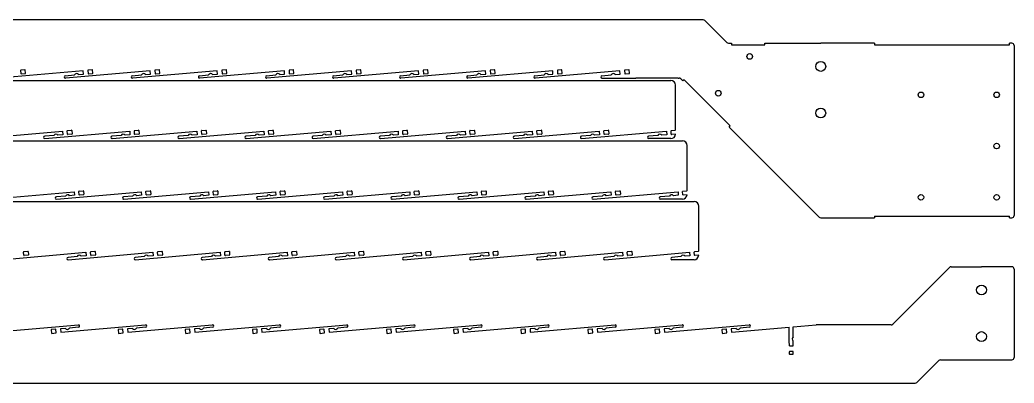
# Model space of a CAD drawing. Header units: millimetres. Extents: x 44 to 1141, y 79 to 235.
# Drawn here: x 713.8 to 1140.6, y 79.4 to 235.4 of the extents above; entities that cross this region are included whole.
import ezdxf

# ---------------------------------------------------------------- set-up
doc = ezdxf.new("R2010")
doc.units = ezdxf.units.MM
doc.layers.add('View', color=7, linetype='CONTINUOUS')

msp = doc.modelspace()

# ---------------------------------------------------------------- linework, layer by layer
at = {"layer": 'View'}
for p, q in [((1007.17, 235.442), (86.117, 235.443)), ((1017.29, 225.735), (1007.88, 235.149)), ((1018, 225.442), (1019.33, 225.442)), ((1019.33, 225.442), (1019.33, 224.783)), ((1019.33, 224.783), (1033.64, 224.783)), ((1033.64, 225.442), (1057.64, 225.442)), ((1033.64, 224.783), (1033.64, 225.442)), ((1080.64, 225.442), (1057.64, 225.442)), ((1080.64, 225.442), (1080.64, 224.783)), ((1080.64, 224.783), (1138.64, 224.783)), ((1139.64, 225.442), (1138.64, 225.442)), ((1138.64, 224.783), (1138.64, 225.442)), ((1140.64, 224.442), (1140.64, 151.442)), ((740.949, 213.625), (704.571, 210.442)), ((714.146, 213.749), (714.268, 212.355)), ((715.976, 214.06), (714.282, 213.912)), ((716.26, 212.529), (716.138, 213.924)), ((769.749, 213.625), (733.371, 210.442)), ((741.08, 212.13), (740.949, 213.625)), ((742.946, 213.749), (743.068, 212.355)), ((744.776, 214.06), (743.082, 213.912)), ((745.06, 212.529), (744.938, 213.923)), ((798.549, 213.625), (762.171, 210.442)), ((769.88, 212.13), (769.749, 213.625)), ((771.746, 213.749), (771.868, 212.354)), ((773.576, 214.06), (771.882, 213.912)), ((773.86, 212.529), (773.738, 213.923)), ((827.349, 213.625), (790.971, 210.442)), ((798.68, 212.13), (798.549, 213.625)), ((800.546, 213.749), (800.668, 212.354)), ((802.376, 214.06), (800.682, 213.912)), ((802.66, 212.529), (802.538, 213.923)), ((856.149, 213.625), (819.771, 210.442)), ((827.48, 212.13), (827.349, 213.625)), ((829.346, 213.749), (829.468, 212.354)), ((831.176, 214.06), (829.482, 213.912)), ((831.46, 212.529), (831.338, 213.923)), ((884.949, 213.625), (848.571, 210.442)), ((856.28, 212.13), (856.149, 213.625)), ((858.146, 213.749), (858.268, 212.354)), ((859.976, 214.06), (858.282, 213.912)), ((860.26, 212.529), (860.138, 213.923)), ((913.749, 213.625), (877.371, 210.442)), ((885.08, 212.13), (884.949, 213.625)), ((886.946, 213.749), (887.068, 212.354)), ((888.776, 214.06), (887.082, 213.912)), ((889.06, 212.529), (888.938, 213.923)), ((942.549, 213.624), (906.171, 210.442)), ((913.88, 212.13), (913.749, 213.625)), ((915.746, 213.749), (915.868, 212.354)), ((917.576, 214.06), (915.882, 213.912)), ((917.86, 212.529), (917.738, 213.923)), ((971.349, 213.624), (934.971, 210.442)), ((942.68, 212.13), (942.549, 213.624)), ((944.546, 213.749), (944.668, 212.354)), ((946.376, 214.06), (944.682, 213.911)), ((946.66, 212.529), (946.538, 213.923)), ((971.48, 212.13), (971.349, 213.624)), ((973.346, 213.749), (973.468, 212.354)), ((975.176, 214.06), (973.482, 213.911)), ((975.46, 212.529), (975.338, 213.923)), ((158.044, 209.443), (993.244, 209.442)), ((714.43, 212.218), (716.124, 212.366)), ((733.283, 211.448), (737.229, 211.793)), ((733.283, 210.442), (733.371, 210.442)), ((738.954, 211.944), (741.08, 212.13)), ((743.23, 212.218), (744.924, 212.366)), ((762.083, 211.448), (766.029, 211.793)), ((762.083, 210.442), (762.171, 210.442)), ((767.754, 211.944), (769.88, 212.13)), ((772.03, 212.218), (773.724, 212.366)), ((790.883, 211.448), (794.829, 211.793)), ((790.883, 210.442), (790.971, 210.442)), ((796.554, 211.944), (798.68, 212.13)), ((800.83, 212.218), (802.524, 212.366)), ((819.683, 211.448), (823.629, 211.793)), ((819.683, 210.442), (819.771, 210.442)), ((825.354, 211.944), (827.48, 212.13)), ((829.63, 212.218), (831.324, 212.366)), ((848.483, 211.448), (852.429, 211.793)), ((848.483, 210.442), (848.571, 210.442)), ((854.154, 211.944), (856.28, 212.13)), ((858.43, 212.218), (860.124, 212.366)), ((877.283, 211.448), (881.229, 211.793)), ((877.283, 210.442), (877.371, 210.442)), ((882.954, 211.944), (885.08, 212.13)), ((887.23, 212.218), (888.924, 212.366)), ((906.083, 211.448), (910.029, 211.793)), ((906.083, 210.442), (906.171, 210.442)), ((911.754, 211.944), (913.88, 212.13)), ((916.03, 212.218), (917.724, 212.366)), ((934.883, 211.448), (938.829, 211.793)), ((934.883, 210.442), (934.971, 210.442)), ((940.554, 211.944), (942.68, 212.13)), ((944.83, 212.218), (946.524, 212.366)), ((963.683, 211.448), (967.629, 211.793)), ((963.683, 210.442), (963.771, 210.442)), ((963.771, 210.442), (978.225, 210.442)), ((969.354, 211.944), (971.48, 212.13)), ((973.63, 212.218), (975.324, 212.366)), ((978.225, 210.442), (978.225, 210.443)), ((996.484, 210.443), (978.225, 210.443)), ((996.484, 210.443), (996.484, 210.442)), ((996.484, 210.442), (996.816, 210.442)), ((998.463, 209.208), (997.523, 210.149)), ((998.929, 209.674), (998.463, 209.208)), ((1018.73, 189.875), (998.929, 209.674)), ((995.244, 188.05), (995.244, 207.442)), ((734.282, 187.912), (735.976, 188.06)), ((736.138, 187.923), (736.26, 186.529)), ((763.082, 187.912), (764.776, 188.06)), ((764.938, 187.923), (765.06, 186.529)), ((791.882, 187.912), (793.576, 188.06)), ((793.738, 187.923), (793.86, 186.529)), ((820.682, 187.912), (822.376, 188.06)), ((822.538, 187.923), (822.66, 186.529)), ((849.482, 187.912), (851.176, 188.06)), ((851.338, 187.923), (851.46, 186.529)), ((878.282, 187.912), (879.976, 188.06)), ((880.138, 187.923), (880.26, 186.529)), ((907.082, 187.912), (908.776, 188.06)), ((908.938, 187.923), (909.06, 186.529)), ((935.882, 187.911), (937.576, 188.06)), ((937.738, 187.923), (937.86, 186.529)), ((964.682, 187.911), (966.376, 188.06)), ((966.538, 187.923), (966.66, 186.529)), ((993.482, 187.911), (995.176, 188.06)), ((1018.26, 189.409), (1018.73, 189.875)), ((1018.97, 188.702), (1018.26, 189.409)), ((1056.94, 150.735), (1018.97, 188.702)), ((695.771, 184.442), (732.149, 187.625)), ((728.429, 185.793), (724.483, 185.448)), ((724.571, 184.442), (724.483, 184.442)), ((724.571, 184.442), (760.949, 187.625)), ((732.28, 186.13), (730.154, 185.944)), ((732.149, 187.625), (732.28, 186.13)), ((734.268, 186.355), (734.146, 187.749)), ((736.124, 186.366), (734.43, 186.218)), ((757.229, 185.793), (753.283, 185.448)), ((753.371, 184.442), (753.283, 184.442)), ((753.371, 184.442), (789.749, 187.625)), ((761.08, 186.13), (758.954, 185.944)), ((760.949, 187.625), (761.08, 186.13)), ((763.068, 186.354), (762.946, 187.749)), ((764.924, 186.366), (763.23, 186.218)), ((786.029, 185.793), (782.083, 185.448)), ((782.171, 184.442), (782.083, 184.442)), ((782.171, 184.442), (818.549, 187.625)), ((789.88, 186.13), (787.754, 185.944)), ((789.749, 187.625), (789.88, 186.13)), ((791.868, 186.354), (791.746, 187.749)), ((793.724, 186.366), (792.03, 186.218)), ((814.829, 185.793), (810.883, 185.448)), ((810.971, 184.442), (810.883, 184.442)), ((810.971, 184.442), (847.349, 187.625)), ((818.68, 186.13), (816.554, 185.944)), ((818.549, 187.625), (818.68, 186.13)), ((820.668, 186.354), (820.546, 187.749)), ((822.524, 186.366), (820.83, 186.218)), ((843.629, 185.793), (839.683, 185.448)), ((839.771, 184.442), (839.683, 184.442)), ((839.771, 184.442), (876.149, 187.625)), ((847.48, 186.13), (845.354, 185.944)), ((847.349, 187.625), (847.48, 186.13)), ((849.468, 186.354), (849.346, 187.749)), ((851.324, 186.366), (849.63, 186.218)), ((872.429, 185.793), (868.483, 185.448)), ((868.571, 184.442), (868.483, 184.442)), ((868.571, 184.442), (904.949, 187.625)), ((876.28, 186.13), (874.154, 185.944)), ((876.149, 187.625), (876.28, 186.13)), ((878.268, 186.354), (878.146, 187.749)), ((880.124, 186.366), (878.43, 186.218)), ((901.229, 185.793), (897.283, 185.448)), ((897.371, 184.442), (897.283, 184.442)), ((897.371, 184.442), (933.749, 187.624)), ((905.08, 186.13), (902.954, 185.944)), ((904.949, 187.625), (905.08, 186.13)), ((907.068, 186.354), (906.946, 187.749)), ((908.924, 186.366), (907.23, 186.218)), ((930.029, 185.793), (926.083, 185.448)), ((926.171, 184.442), (926.083, 184.442)), ((926.171, 184.442), (962.549, 187.624)), ((933.88, 186.13), (931.754, 185.944)), ((933.749, 187.624), (933.88, 186.13)), ((935.868, 186.354), (935.746, 187.749)), ((937.724, 186.366), (936.03, 186.218)), ((958.829, 185.793), (954.883, 185.448)), ((954.971, 184.442), (954.883, 184.442)), ((954.971, 184.442), (991.349, 187.624)), ((962.68, 186.13), (960.554, 185.944)), ((962.549, 187.624), (962.68, 186.13)), ((964.668, 186.354), (964.546, 187.749)), ((966.524, 186.366), (964.83, 186.218)), ((987.629, 185.793), (983.683, 185.448)), ((983.771, 184.442), (983.683, 184.442)), ((993.244, 184.442), (983.771, 184.442)), ((991.48, 186.13), (989.354, 185.944)), ((991.349, 187.624), (991.48, 186.13)), ((993.468, 186.354), (993.346, 187.749)), ((995.243, 186.359), (993.63, 186.218)), ((163.044, 183.443), (998.244, 183.442)), ((1000.24, 162.05), (1000.24, 181.442)), ((700.771, 158.442), (737.149, 161.625)), ((733.429, 159.793), (729.483, 159.448)), ((729.571, 158.442), (729.483, 158.442)), ((729.571, 158.442), (765.949, 161.625)), ((737.28, 160.13), (735.154, 159.944)), ((737.149, 161.625), (737.28, 160.13)), ((739.268, 160.355), (739.146, 161.749)), ((739.282, 161.912), (740.976, 162.06)), ((741.124, 160.366), (739.43, 160.218)), ((741.138, 161.923), (741.26, 160.529)), ((762.229, 159.793), (758.283, 159.448)), ((758.371, 158.442), (758.283, 158.442)), ((758.371, 158.442), (794.749, 161.625)), ((766.08, 160.13), (763.954, 159.944)), ((765.949, 161.625), (766.08, 160.13)), ((768.068, 160.354), (767.946, 161.749)), ((768.082, 161.912), (769.776, 162.06)), ((769.924, 160.366), (768.23, 160.218)), ((769.938, 161.923), (770.06, 160.529)), ((791.029, 159.793), (787.083, 159.448)), ((787.171, 158.442), (787.083, 158.442)), ((787.171, 158.442), (823.549, 161.625)), ((794.88, 160.13), (792.754, 159.944)), ((794.749, 161.625), (794.88, 160.13)), ((796.868, 160.354), (796.746, 161.749)), ((796.882, 161.912), (798.576, 162.06)), ((798.724, 160.366), (797.03, 160.218)), ((798.738, 161.923), (798.86, 160.529)), ((819.829, 159.793), (815.883, 159.448)), ((815.971, 158.442), (815.883, 158.442)), ((815.971, 158.442), (852.349, 161.625)), ((823.68, 160.13), (821.554, 159.944)), ((823.549, 161.625), (823.68, 160.13)), ((825.668, 160.354), (825.546, 161.749)), ((825.682, 161.912), (827.376, 162.06)), ((827.524, 160.366), (825.83, 160.218)), ((827.538, 161.923), (827.66, 160.529)), ((848.629, 159.793), (844.683, 159.448)), ((844.771, 158.442), (844.683, 158.442)), ((844.771, 158.442), (881.149, 161.625)), ((852.48, 160.13), (850.354, 159.944)), ((852.349, 161.625), (852.48, 160.13)), ((854.468, 160.354), (854.346, 161.749)), ((854.482, 161.912), (856.176, 162.06)), ((856.324, 160.366), (854.63, 160.218)), ((856.338, 161.923), (856.46, 160.529)), ((877.429, 159.793), (873.483, 159.448)), ((873.571, 158.442), (873.483, 158.442)), ((873.571, 158.442), (909.949, 161.625)), ((881.28, 160.13), (879.154, 159.944)), ((881.149, 161.625), (881.28, 160.13)), ((883.268, 160.354), (883.146, 161.749)), ((883.282, 161.912), (884.976, 162.06)), ((885.124, 160.366), (883.43, 160.218)), ((885.138, 161.923), (885.26, 160.529)), ((906.229, 159.793), (902.283, 159.448)), ((902.371, 158.442), (902.283, 158.442)), ((902.371, 158.442), (938.749, 161.624)), ((910.08, 160.13), (907.954, 159.944)), ((909.949, 161.625), (910.08, 160.13)), ((912.068, 160.354), (911.946, 161.749)), ((912.082, 161.912), (913.776, 162.06)), ((913.924, 160.366), (912.23, 160.218)), ((913.938, 161.923), (914.06, 160.529)), ((935.029, 159.793), (931.083, 159.448)), ((931.171, 158.442), (931.083, 158.442)), ((931.171, 158.442), (967.549, 161.624)), ((938.88, 160.13), (936.754, 159.944)), ((938.749, 161.624), (938.88, 160.13)), ((940.868, 160.354), (940.746, 161.749)), ((940.882, 161.911), (942.576, 162.06)), ((942.724, 160.366), (941.03, 160.218)), ((942.738, 161.923), (942.86, 160.529)), ((963.829, 159.793), (959.883, 159.448)), ((959.971, 158.442), (959.883, 158.442)), ((959.971, 158.442), (996.349, 161.624)), ((967.68, 160.13), (965.554, 159.944)), ((967.549, 161.624), (967.68, 160.13)), ((969.668, 160.354), (969.546, 161.749)), ((969.682, 161.911), (971.376, 162.06)), ((971.524, 160.366), (969.83, 160.218)), ((971.538, 161.923), (971.66, 160.529)), ((992.629, 159.793), (988.683, 159.448)), ((988.771, 158.442), (988.683, 158.442)), ((998.244, 158.442), (988.771, 158.442)), ((996.48, 160.13), (994.354, 159.944)), ((996.349, 161.624), (996.48, 160.13)), ((998.468, 160.354), (998.346, 161.749)), ((998.482, 161.911), (1000.18, 162.06)), ((1000.24, 160.359), (998.63, 160.218)), ((168.044, 157.443), (1003.24, 157.442)), ((1005.24, 136.05), (1005.24, 155.442)), ((1057.64, 150.442), (1079.64, 150.442)), ((1079.64, 150.442), (1080.64, 150.442)), ((1080.64, 151.1), (1080.64, 150.442)), ((1080.64, 151.1), (1138.64, 151.1)), ((1138.64, 150.442), (1138.64, 151.1)), ((1138.64, 150.442), (1139.64, 150.442)), ((705.771, 132.442), (742.149, 135.625)), ((715.468, 134.355), (715.346, 135.749)), ((715.482, 135.912), (717.176, 136.06)), ((717.324, 134.366), (715.63, 134.218)), ((717.338, 135.924), (717.46, 134.529)), ((738.429, 133.793), (734.482, 133.448)), ((734.571, 132.442), (734.482, 132.442)), ((734.571, 132.442), (770.949, 135.625)), ((742.28, 134.13), (740.154, 133.944)), ((742.149, 135.625), (742.28, 134.13)), ((744.268, 134.355), (744.146, 135.749)), ((744.282, 135.912), (745.976, 136.06)), ((746.124, 134.366), (744.43, 134.218)), ((746.138, 135.923), (746.26, 134.529)), ((767.229, 133.793), (763.282, 133.448)), ((763.371, 132.442), (763.282, 132.442)), ((763.371, 132.442), (799.749, 135.625)), ((771.08, 134.13), (768.954, 133.944)), ((770.949, 135.625), (771.08, 134.13)), ((773.068, 134.354), (772.946, 135.749)), ((773.082, 135.912), (774.776, 136.06)), ((774.924, 134.366), (773.23, 134.218)), ((774.938, 135.923), (775.06, 134.529)), ((796.029, 133.793), (792.082, 133.448)), ((792.171, 132.442), (792.082, 132.442)), ((792.171, 132.442), (828.549, 135.625)), ((799.88, 134.13), (797.754, 133.944)), ((799.749, 135.625), (799.88, 134.13)), ((801.868, 134.354), (801.746, 135.749)), ((801.882, 135.912), (803.576, 136.06)), ((803.724, 134.366), (802.03, 134.218)), ((803.738, 135.923), (803.86, 134.529)), ((824.829, 133.793), (820.882, 133.448)), ((820.971, 132.442), (820.882, 132.442)), ((820.971, 132.442), (857.349, 135.625)), ((828.68, 134.13), (826.554, 133.944)), ((828.549, 135.625), (828.68, 134.13)), ((830.668, 134.354), (830.546, 135.749)), ((830.682, 135.912), (832.376, 136.06)), ((832.524, 134.366), (830.83, 134.218)), ((832.538, 135.923), (832.66, 134.529)), ((853.629, 133.793), (849.682, 133.448)), ((849.771, 132.442), (849.682, 132.442)), ((849.771, 132.442), (886.149, 135.625)), ((857.48, 134.13), (855.354, 133.944)), ((857.349, 135.625), (857.48, 134.13)), ((859.468, 134.354), (859.346, 135.749)), ((859.482, 135.912), (861.176, 136.06)), ((861.324, 134.366), (859.63, 134.218)), ((861.338, 135.923), (861.46, 134.529)), ((882.429, 133.793), (878.482, 133.448)), ((878.571, 132.442), (878.482, 132.442)), ((878.571, 132.442), (914.949, 135.625)), ((886.28, 134.13), (884.154, 133.944)), ((886.149, 135.625), (886.28, 134.13)), ((888.268, 134.354), (888.146, 135.749)), ((888.282, 135.912), (889.976, 136.06)), ((890.124, 134.366), (888.43, 134.218)), ((890.138, 135.923), (890.26, 134.529)), ((911.229, 133.793), (907.282, 133.448)), ((907.371, 132.442), (907.282, 132.442)), ((907.371, 132.442), (943.749, 135.624)), ((915.08, 134.13), (912.954, 133.944)), ((914.949, 135.625), (915.08, 134.13)), ((917.068, 134.354), (916.946, 135.749)), ((917.082, 135.912), (918.776, 136.06)), ((918.924, 134.366), (917.23, 134.218)), ((918.938, 135.923), (919.06, 134.529)), ((940.029, 133.793), (936.082, 133.448)), ((936.171, 132.442), (936.082, 132.442)), ((936.171, 132.442), (972.549, 135.624)), ((943.88, 134.13), (941.754, 133.944)), ((943.749, 135.624), (943.88, 134.13)), ((945.868, 134.354), (945.746, 135.749)), ((945.882, 135.911), (947.576, 136.06)), ((947.724, 134.366), (946.03, 134.218)), ((947.738, 135.923), (947.86, 134.529)), ((968.829, 133.793), (964.882, 133.448)), ((964.971, 132.442), (964.882, 132.442)), ((964.971, 132.442), (1001.35, 135.624)), ((972.68, 134.13), (970.554, 133.944)), ((972.549, 135.624), (972.68, 134.13)), ((974.668, 134.354), (974.546, 135.749)), ((974.682, 135.911), (976.376, 136.06)), ((976.524, 134.366), (974.83, 134.218)), ((976.538, 135.923), (976.66, 134.529)), ((997.629, 133.793), (993.682, 133.448)), ((993.771, 132.442), (993.682, 132.442)), ((1003.24, 132.442), (993.771, 132.442)), ((1001.48, 134.13), (999.354, 133.944)), ((1001.35, 135.624), (1001.48, 134.13)), ((1003.47, 134.354), (1003.35, 135.749)), ((1003.48, 135.911), (1005.18, 136.06)), ((1005.24, 134.359), (1003.63, 134.218)), ((1112.94, 129.149), (1088.52, 104.735)), ((1113.64, 129.442), (1126.64, 129.442)), ((1139.64, 129.442), (1126.64, 129.442)), ((1140.64, 128.442), (1140.64, 90.442)), ((702.539, 101.259), (738.918, 104.442)), ((729.058, 102.666), (727.365, 102.518)), ((729.343, 101.135), (729.221, 102.529)), ((733.334, 102.94), (731.209, 102.754)), ((731.209, 102.754), (731.339, 101.259)), ((731.339, 101.259), (767.718, 104.442)), ((739.006, 103.436), (735.06, 103.09)), ((739.006, 104.442), (738.918, 104.442)), ((757.858, 102.666), (756.165, 102.518)), ((758.143, 101.135), (758.021, 102.529)), ((762.134, 102.94), (760.009, 102.754)), ((760.009, 102.754), (760.139, 101.259)), ((760.139, 101.259), (796.518, 104.442)), ((767.806, 103.436), (763.86, 103.09)), ((767.806, 104.442), (767.718, 104.442)), ((786.658, 102.666), (784.965, 102.518)), ((786.943, 101.135), (786.821, 102.529)), ((790.934, 102.939), (788.809, 102.753)), ((788.809, 102.753), (788.939, 101.259)), ((788.939, 101.259), (825.318, 104.442)), ((796.606, 103.436), (792.66, 103.09)), ((796.606, 104.442), (796.518, 104.442)), ((815.458, 102.666), (813.765, 102.518)), ((815.743, 101.135), (815.621, 102.529)), ((819.734, 102.939), (817.609, 102.753)), ((817.609, 102.753), (817.739, 101.259)), ((817.739, 101.259), (854.118, 104.442)), ((825.406, 103.436), (821.46, 103.09)), ((825.406, 104.442), (825.318, 104.442)), ((844.258, 102.666), (842.565, 102.518)), ((844.543, 101.135), (844.421, 102.529)), ((848.534, 102.939), (846.409, 102.753)), ((846.409, 102.753), (846.539, 101.259)), ((846.539, 101.259), (882.918, 104.442)), ((854.206, 103.436), (850.26, 103.09)), ((854.206, 104.442), (854.118, 104.442)), ((873.058, 102.666), (871.365, 102.517)), ((873.343, 101.135), (873.221, 102.529)), ((877.334, 102.939), (875.209, 102.753)), ((875.209, 102.753), (875.339, 101.259)), ((875.339, 101.259), (911.718, 104.442)), ((883.006, 103.436), (879.06, 103.09)), ((883.006, 104.442), (882.918, 104.442)), ((901.858, 102.666), (900.165, 102.517)), ((902.143, 101.135), (902.021, 102.529)), ((906.134, 102.939), (904.009, 102.753)), ((904.009, 102.753), (904.139, 101.259)), ((904.139, 101.259), (940.518, 104.442)), ((911.806, 103.436), (907.86, 103.09)), ((911.806, 104.442), (911.718, 104.442)), ((930.658, 102.666), (928.965, 102.517)), ((930.943, 101.135), (930.821, 102.529)), ((934.934, 102.939), (932.809, 102.753)), ((932.809, 102.753), (932.939, 101.259)), ((932.939, 101.259), (969.318, 104.442)), ((940.606, 103.436), (936.66, 103.09)), ((940.606, 104.442), (940.518, 104.442)), ((959.458, 102.666), (957.765, 102.517)), ((959.743, 101.135), (959.621, 102.529)), ((963.734, 102.939), (961.609, 102.753)), ((961.609, 102.753), (961.739, 101.259)), ((961.739, 101.259), (998.118, 104.442)), ((969.406, 103.435), (965.46, 103.09)), ((969.406, 104.442), (969.318, 104.442)), ((988.258, 102.666), (986.565, 102.517)), ((988.543, 101.134), (988.421, 102.529)), ((992.534, 102.939), (990.409, 102.753)), ((990.409, 102.753), (990.539, 101.259)), ((990.539, 101.259), (1026.92, 104.442)), ((998.206, 103.435), (994.26, 103.09)), ((998.206, 104.442), (998.118, 104.442)), ((1017.06, 102.665), (1015.36, 102.517)), ((1017.34, 101.134), (1017.22, 102.529)), ((1021.33, 102.939), (1019.21, 102.753)), ((1019.21, 102.753), (1019.34, 101.259)), ((1019.34, 101.259), (1044.14, 103.429)), ((1027.01, 103.435), (1023.06, 103.09)), ((1027.01, 104.442), (1026.92, 104.442)), ((1044.14, 97.576), (1044.14, 103.429)), ((1045.84, 103.578), (1055.72, 104.442)), ((1045.84, 99.308), (1045.84, 103.578)), ((1087.82, 104.442), (1055.72, 104.442)), ((727.228, 102.355), (727.35, 100.96)), ((727.513, 100.824), (729.206, 100.972)), ((756.028, 102.355), (756.15, 100.96)), ((756.313, 100.824), (758.006, 100.972)), ((784.828, 102.355), (784.95, 100.96)), ((785.113, 100.824), (786.806, 100.972)), ((813.628, 102.355), (813.75, 100.96)), ((813.913, 100.824), (815.606, 100.972)), ((842.428, 102.355), (842.55, 100.96)), ((842.713, 100.824), (844.406, 100.972)), ((871.228, 102.355), (871.35, 100.96)), ((871.513, 100.824), (873.206, 100.972)), ((900.028, 102.355), (900.15, 100.96)), ((900.313, 100.824), (902.006, 100.972)), ((928.828, 102.355), (928.95, 100.96)), ((929.113, 100.824), (930.806, 100.972)), ((957.628, 102.355), (957.75, 100.96)), ((957.913, 100.824), (959.606, 100.972)), ((986.428, 102.355), (986.55, 100.96)), ((986.713, 100.824), (988.406, 100.972)), ((1015.23, 102.355), (1015.35, 100.96)), ((1015.51, 100.824), (1017.21, 100.972)), ((1044.24, 95.442), (1044.14, 97.576)), ((1044.24, 95.442), (1045.74, 95.442)), ((1045.74, 95.442), (1045.84, 97.576)), ((1044.14, 92.892), (1044.14, 91.992)), ((1045.69, 93.042), (1044.29, 93.042)), ((1044.29, 91.842), (1045.69, 91.842)), ((1045.84, 91.992), (1045.84, 92.892)), ((1108.29, 89.149), (1098.88, 79.734)), ((1109, 89.442), (1126.64, 89.442)), ((1126.64, 89.442), (1139.64, 89.442)), ((177.117, 79.442), (1098.17, 79.442))]:
    msp.add_line(p, q, dxfattribs=at)
for centre, radius in [((1027.14, 219.742), 1.2), ((1057.64, 215.442), 2.1), ((1013.64, 203.942), 1.2), ((1100.64, 203.242), 1.2), ((1133.14, 203.242), 1.2), ((1057.64, 195.442), 2.1), ((1133.14, 181.242), 1.2), ((1100.64, 159.242), 1.2), ((1133.14, 159.242), 1.2), ((1126.64, 119.442), 2.1), ((1126.64, 99.442), 2.1)]:
    msp.add_circle(centre, radius, dxfattribs=at)
for centre, radius, start, end in [((1007.17, 234.442), 1, 44.9999, 89.9999), ((1018, 226.442), 1, -135, -90.0001), ((1139.64, 224.442), 1, -0.00006, 89.9999), ((714.295, 213.762), 0.15, 94.9999, -175), ((715.989, 213.91), 0.15, 4.99994, 94.9999), ((743.095, 213.762), 0.15, 94.9999, -175), ((744.789, 213.91), 0.15, 4.99994, 94.9999), ((771.895, 213.762), 0.15, 94.9999, -175), ((773.589, 213.91), 0.15, 4.99994, 94.9999), ((800.695, 213.762), 0.15, 94.9999, -175), ((802.389, 213.91), 0.15, 4.99994, 94.9999), ((829.495, 213.762), 0.15, 94.9999, -175), ((831.189, 213.91), 0.15, 4.99994, 94.9999), ((858.295, 213.762), 0.15, 94.9999, -175), ((859.989, 213.91), 0.15, 4.99994, 94.9999), ((887.095, 213.762), 0.15, 94.9999, -175), ((888.789, 213.91), 0.15, 4.99994, 94.9999), ((915.895, 213.762), 0.15, 94.9999, -175), ((917.589, 213.91), 0.15, 4.99994, 94.9999), ((944.695, 213.762), 0.15, 94.9999, -175), ((946.389, 213.91), 0.15, 4.99994, 94.9999), ((973.495, 213.762), 0.15, 94.9999, -175), ((975.189, 213.91), 0.15, 4.99994, 94.9999), ((714.417, 212.368), 0.15, -175, -85.0001), ((716.111, 212.516), 0.15, -85.0001, 4.99994), ((733.327, 210.945), 0.505, 94.9999, -95.0001), ((738.135, 211.371), 1, 34.9999, 155), ((743.217, 212.368), 0.15, -175, -85.0001), ((744.911, 212.516), 0.15, -85.0001, 4.99994), ((762.127, 210.945), 0.505, 94.9999, -95.0001), ((766.935, 211.371), 1, 34.9999, 155), ((772.017, 212.368), 0.15, -175, -85.0001), ((773.711, 212.516), 0.15, -85.0001, 4.99994), ((790.927, 210.945), 0.505, 94.9999, -95.0001), ((795.735, 211.371), 1, 34.9999, 155), ((800.817, 212.368), 0.15, -175, -85.0001), ((802.511, 212.516), 0.15, -85.0001, 4.99994), ((819.727, 210.945), 0.505, 94.9999, -95.0001), ((824.535, 211.371), 1, 34.9999, 155), ((829.617, 212.367), 0.15, -175, -85.0001), ((831.311, 212.516), 0.15, -85.0001, 4.99994), ((848.527, 210.945), 0.505, 94.9999, -95.0001), ((853.335, 211.371), 1, 34.9999, 155), ((858.417, 212.367), 0.15, -175, -85.0001), ((860.111, 212.516), 0.15, -85.0001, 4.99994), ((877.327, 210.945), 0.505, 94.9999, -95.0001), ((882.135, 211.371), 1, 34.9999, 155), ((887.217, 212.367), 0.15, -175, -85.0001), ((888.911, 212.516), 0.15, -85.0001, 4.99994), ((906.127, 210.945), 0.505, 94.9999, -95.0001), ((910.935, 211.371), 1, 34.9999, 155), ((916.017, 212.367), 0.15, -175, -85.0001), ((917.711, 212.516), 0.15, -85.0001, 4.99994), ((934.927, 210.945), 0.505, 94.9999, -95.0001), ((939.735, 211.371), 1, 34.9999, 155), ((944.817, 212.367), 0.15, -175, -85.0001), ((946.511, 212.516), 0.15, -85.0001, 4.99994), ((963.727, 210.945), 0.505, 94.9999, -95.0001), ((968.535, 211.371), 1, 34.9999, 155), ((973.617, 212.367), 0.15, -175, -85.0001), ((975.311, 212.516), 0.15, -85.0001, 4.99994), ((993.244, 207.442), 2, -0.00006, 89.9999), ((996.816, 209.442), 1, 44.9999, 89.9999), ((734.295, 187.762), 0.15, 94.9999, -175), ((735.989, 187.91), 0.15, 4.99994, 94.9999), ((763.095, 187.762), 0.15, 94.9999, -175), ((764.789, 187.91), 0.15, 4.99994, 94.9999), ((791.895, 187.762), 0.15, 94.9999, -175), ((793.589, 187.91), 0.15, 4.99994, 94.9999), ((820.695, 187.762), 0.15, 94.9999, -175), ((822.389, 187.91), 0.15, 4.99994, 94.9999), ((849.495, 187.762), 0.15, 94.9999, -175), ((851.189, 187.91), 0.15, 4.99994, 94.9999), ((878.295, 187.762), 0.15, 94.9999, -175), ((879.989, 187.91), 0.15, 4.99994, 94.9999), ((907.095, 187.762), 0.15, 94.9999, -175), ((908.789, 187.91), 0.15, 4.99994, 94.9999), ((935.895, 187.762), 0.15, 94.9999, -175), ((937.589, 187.91), 0.15, 4.99994, 94.9999), ((964.695, 187.762), 0.15, 94.9999, -175), ((966.389, 187.91), 0.15, 4.99994, 94.9999), ((993.495, 187.762), 0.15, 94.9999, -175), ((995.189, 187.91), 0.15, 68.3151, 94.9999), ((724.527, 184.945), 0.505, 94.9999, -95.0001), ((729.335, 185.371), 1, 34.9999, 155), ((734.417, 186.368), 0.15, -175, -85.0001), ((736.111, 186.516), 0.15, -85.0001, 4.99994), ((753.327, 184.945), 0.505, 94.9999, -95.0001), ((758.135, 185.371), 1, 34.9999, 155), ((763.217, 186.368), 0.15, -175, -85.0001), ((764.911, 186.516), 0.15, -85.0001, 4.99994), ((782.127, 184.945), 0.505, 94.9999, -95.0001), ((786.935, 185.371), 1, 34.9999, 155), ((792.017, 186.368), 0.15, -175, -85.0001), ((793.711, 186.516), 0.15, -85.0001, 4.99994), ((810.927, 184.945), 0.505, 94.9999, -95.0001), ((815.735, 185.371), 1, 34.9999, 155), ((820.817, 186.367), 0.15, -175, -85.0001), ((822.511, 186.516), 0.15, -85.0001, 4.99994), ((839.727, 184.945), 0.505, 94.9999, -95.0001), ((844.535, 185.371), 1, 34.9999, 155), ((849.617, 186.367), 0.15, -175, -85.0001), ((851.311, 186.516), 0.15, -85.0001, 4.99994), ((868.527, 184.945), 0.505, 94.9999, -95.0001), ((873.335, 185.371), 1, 34.9999, 155), ((878.417, 186.367), 0.15, -175, -85.0001), ((880.111, 186.516), 0.15, -85.0001, 4.99994), ((897.327, 184.945), 0.505, 94.9999, -95.0001), ((902.135, 185.371), 1, 34.9999, 155), ((907.217, 186.367), 0.15, -175, -85.0001), ((908.911, 186.516), 0.15, -85.0001, 4.99994), ((926.127, 184.945), 0.505, 94.9999, -95.0001), ((930.935, 185.371), 1, 34.9999, 155), ((936.017, 186.367), 0.15, -175, -85.0001), ((937.711, 186.516), 0.15, -85.0001, 4.99994), ((954.927, 184.945), 0.505, 94.9999, -95.0001), ((959.735, 185.371), 1, 34.9999, 155), ((964.817, 186.367), 0.15, -175, -85.0001), ((966.511, 186.516), 0.15, -85.0001, 4.99994), ((983.727, 184.945), 0.505, 94.9999, -95.0001), ((988.535, 185.371), 1, 34.9999, 155), ((993.244, 186.442), 2, -90.0001, -2.37187), ((993.617, 186.367), 0.15, -175, -85.0001), ((998.244, 181.442), 2, -0.00006, 89.9999), ((729.527, 158.945), 0.505, 94.9999, -95.0001), ((734.335, 159.371), 1, 34.9999, 155), ((739.295, 161.762), 0.15, 94.9999, -175), ((739.417, 160.368), 0.15, -175, -85.0001), ((740.989, 161.91), 0.15, 4.99994, 94.9999), ((741.111, 160.516), 0.15, -85.0001, 4.99994), ((758.327, 158.945), 0.505, 94.9999, -95.0001), ((763.135, 159.371), 1, 34.9999, 155), ((768.095, 161.762), 0.15, 94.9999, -175), ((768.217, 160.368), 0.15, -175, -85.0001), ((769.789, 161.91), 0.15, 4.99994, 94.9999), ((769.911, 160.516), 0.15, -85.0001, 4.99994), ((787.127, 158.945), 0.505, 94.9999, -95.0001), ((791.935, 159.371), 1, 34.9999, 155), ((796.895, 161.762), 0.15, 94.9999, -175), ((797.017, 160.368), 0.15, -175, -85.0001), ((798.589, 161.91), 0.15, 4.99994, 94.9999), ((798.711, 160.516), 0.15, -85.0001, 4.99994), ((815.927, 158.945), 0.505, 94.9999, -95.0001), ((820.735, 159.371), 1, 34.9999, 155), ((825.695, 161.762), 0.15, 94.9999, -175), ((825.817, 160.367), 0.15, -175, -85.0001), ((827.389, 161.91), 0.15, 4.99994, 94.9999), ((827.511, 160.516), 0.15, -85.0001, 4.99994), ((844.727, 158.945), 0.505, 94.9999, -95.0001), ((849.535, 159.371), 1, 34.9999, 155), ((854.495, 161.762), 0.15, 94.9999, -175), ((854.617, 160.367), 0.15, -175, -85.0001), ((856.189, 161.91), 0.15, 4.99994, 94.9999), ((856.311, 160.516), 0.15, -85.0001, 4.99994), ((873.527, 158.945), 0.505, 94.9999, -95.0001), ((878.335, 159.371), 1, 34.9999, 155), ((883.295, 161.762), 0.15, 94.9999, -175), ((883.417, 160.367), 0.15, -175, -85.0001), ((884.989, 161.91), 0.15, 4.99994, 94.9999), ((885.111, 160.516), 0.15, -85.0001, 4.99994), ((902.327, 158.945), 0.505, 94.9999, -95.0001), ((907.135, 159.371), 1, 34.9999, 155), ((912.095, 161.762), 0.15, 94.9999, -175), ((912.217, 160.367), 0.15, -175, -85.0001), ((913.789, 161.91), 0.15, 4.99994, 94.9999), ((913.911, 160.516), 0.15, -85.0001, 4.99994), ((931.127, 158.945), 0.505, 94.9999, -95.0001), ((935.935, 159.371), 1, 34.9999, 155), ((940.895, 161.762), 0.15, 94.9999, -175), ((941.017, 160.367), 0.15, -175, -85.0001), ((942.589, 161.91), 0.15, 4.99994, 94.9999), ((942.711, 160.516), 0.15, -85.0001, 4.99994), ((959.927, 158.945), 0.505, 94.9999, -95.0001), ((964.735, 159.371), 1, 34.9999, 155), ((969.695, 161.762), 0.15, 94.9999, -175), ((969.817, 160.367), 0.15, -175, -85.0001), ((971.389, 161.91), 0.15, 4.99994, 94.9999), ((971.511, 160.516), 0.15, -85.0001, 4.99994), ((988.727, 158.945), 0.505, 94.9999, -95.0001), ((993.535, 159.371), 1, 34.9999, 155), ((998.244, 160.442), 2, -90.0001, -2.37187), ((998.495, 161.762), 0.15, 94.9999, -175), ((998.617, 160.367), 0.15, -175, -85.0001), ((1000.19, 161.91), 0.15, 68.3151, 94.9999), ((1003.24, 155.442), 2, -0.00006, 89.9999), ((1057.64, 151.442), 1, -135, -90.0001), ((1139.64, 151.442), 1, -90.0001, -0.00006), ((715.495, 135.762), 0.15, 94.9999, -175), ((715.617, 134.368), 0.15, -175, -85.0001), ((717.189, 135.91), 0.15, 4.99994, 94.9999), ((717.311, 134.516), 0.15, -85.0001, 4.99994), ((734.527, 132.945), 0.505, 94.9999, -95.0001), ((739.335, 133.371), 1, 34.9999, 155), ((744.295, 135.762), 0.15, 94.9999, -175), ((744.417, 134.368), 0.15, -175, -85.0001), ((745.989, 135.91), 0.15, 4.99994, 94.9999), ((746.111, 134.516), 0.15, -85.0001, 4.99994), ((763.327, 132.945), 0.505, 94.9999, -95.0001), ((768.135, 133.371), 1, 34.9999, 155), ((773.095, 135.762), 0.15, 94.9999, -175), ((773.217, 134.368), 0.15, -175, -85.0001), ((774.789, 135.91), 0.15, 4.99994, 94.9999), ((774.911, 134.516), 0.15, -85.0001, 4.99994), ((792.127, 132.945), 0.505, 94.9999, -95.0001), ((796.935, 133.371), 1, 34.9999, 155), ((801.895, 135.762), 0.15, 94.9999, -175), ((802.017, 134.368), 0.15, -175, -85.0001), ((803.589, 135.91), 0.15, 4.99994, 94.9999), ((803.711, 134.516), 0.15, -85.0001, 4.99994), ((820.927, 132.945), 0.505, 94.9999, -95.0001), ((825.735, 133.371), 1, 34.9999, 155), ((830.695, 135.762), 0.15, 94.9999, -175), ((830.817, 134.367), 0.15, -175, -85.0001), ((832.389, 135.91), 0.15, 4.99994, 94.9999), ((832.511, 134.516), 0.15, -85.0001, 4.99994), ((849.727, 132.945), 0.505, 94.9999, -95.0001), ((854.535, 133.371), 1, 34.9999, 155), ((859.495, 135.762), 0.15, 94.9999, -175), ((859.617, 134.367), 0.15, -175, -85.0001), ((861.189, 135.91), 0.15, 4.99994, 94.9999), ((861.311, 134.516), 0.15, -85.0001, 4.99994), ((878.527, 132.945), 0.505, 94.9999, -95.0001), ((883.335, 133.371), 1, 34.9999, 155), ((888.295, 135.762), 0.15, 94.9999, -175), ((888.417, 134.367), 0.15, -175, -85.0001), ((889.989, 135.91), 0.15, 4.99994, 94.9999), ((890.111, 134.516), 0.15, -85.0001, 4.99994), ((907.327, 132.945), 0.505, 94.9999, -95.0001), ((912.135, 133.371), 1, 34.9999, 155), ((917.095, 135.762), 0.15, 94.9999, -175), ((917.217, 134.367), 0.15, -175, -85.0001), ((918.789, 135.91), 0.15, 4.99994, 94.9999), ((918.911, 134.516), 0.15, -85.0001, 4.99994), ((936.127, 132.945), 0.505, 94.9999, -95.0001), ((940.935, 133.371), 1, 34.9999, 155), ((945.895, 135.762), 0.15, 94.9999, -175), ((946.017, 134.367), 0.15, -175, -85.0001), ((947.589, 135.91), 0.15, 4.99994, 94.9999), ((947.711, 134.516), 0.15, -85.0001, 4.99994), ((964.927, 132.945), 0.505, 94.9999, -95.0001), ((969.735, 133.371), 1, 34.9999, 155), ((974.695, 135.762), 0.15, 94.9999, -175), ((974.817, 134.367), 0.15, -175, -85.0001), ((976.389, 135.91), 0.15, 4.99994, 94.9999), ((976.511, 134.516), 0.15, -85.0001, 4.99994), ((993.727, 132.945), 0.505, 94.9999, -95.0001), ((998.535, 133.371), 1, 34.9999, 155), ((1003.24, 134.442), 2, -90.0001, -2.37187), ((1003.5, 135.762), 0.15, 94.9999, -175), ((1003.62, 134.367), 0.15, -175, -85.0001), ((1005.19, 135.91), 0.15, 68.3151, 94.9999), ((1113.64, 128.442), 1, 89.9999, 135), ((1139.64, 128.442), 1, -0.00006, 89.9999), ((727.378, 102.368), 0.15, 94.9999, -175), ((729.071, 102.516), 0.15, 4.99994, 94.9999), ((734.154, 103.513), 1, -145, -25.0001), ((738.962, 103.939), 0.505, -85.0001, 84.9999), ((756.178, 102.368), 0.15, 94.9999, -175), ((757.871, 102.516), 0.15, 4.99994, 94.9999), ((762.954, 103.513), 1, -145, -25.0001), ((767.762, 103.939), 0.505, -85.0001, 84.9999), ((784.978, 102.368), 0.15, 94.9999, -175), ((786.671, 102.516), 0.15, 4.99994, 94.9999), ((791.754, 103.513), 1, -145, -25.0001), ((796.562, 103.939), 0.505, -85.0001, 84.9999), ((813.778, 102.368), 0.15, 94.9999, -175), ((815.471, 102.516), 0.15, 4.99994, 94.9999), ((820.554, 103.513), 1, -145, -25.0001), ((825.362, 103.939), 0.505, -85.0001, 84.9999), ((842.578, 102.368), 0.15, 94.9999, -175), ((844.271, 102.516), 0.15, 4.99994, 94.9999), ((849.354, 103.513), 1, -145, -25.0001), ((854.162, 103.939), 0.505, -85.0001, 84.9999), ((871.378, 102.368), 0.15, 94.9999, -175), ((873.071, 102.516), 0.15, 4.99994, 94.9999), ((878.154, 103.513), 1, -145, -25.0001), ((882.962, 103.939), 0.505, -85.0001, 84.9999), ((900.178, 102.368), 0.15, 94.9999, -175), ((901.871, 102.516), 0.15, 4.99994, 94.9999), ((906.954, 103.513), 1, -145, -25.0001), ((911.762, 103.939), 0.505, -85.0001, 84.9999), ((928.978, 102.368), 0.15, 94.9999, -175), ((930.671, 102.516), 0.15, 4.99994, 94.9999), ((935.754, 103.513), 1, -145, -25.0001), ((940.562, 103.939), 0.505, -85.0001, 84.9999), ((957.778, 102.368), 0.15, 94.9999, -175), ((959.471, 102.516), 0.15, 4.99994, 94.9999), ((964.554, 103.513), 1, -145, -25.0001), ((969.362, 103.939), 0.505, -85.0001, 84.9999), ((986.578, 102.368), 0.15, 94.9999, -175), ((988.271, 102.516), 0.15, 4.99994, 94.9999), ((993.354, 103.513), 1, -145, -25.0001), ((998.162, 103.939), 0.505, -85.0001, 84.9999), ((1015.38, 102.368), 0.15, 94.9999, -175), ((1017.07, 102.516), 0.15, 4.99994, 94.9999), ((1022.15, 103.513), 1, -145, -25.0001), ((1026.96, 103.939), 0.505, -85.0001, 84.9999), ((1087.82, 105.442), 1, -90.0001, -45.0001), ((727.5, 100.974), 0.15, -175, -85.0001), ((729.193, 101.122), 0.15, -85.0001, 4.99994), ((756.3, 100.973), 0.15, -175, -85.0001), ((757.993, 101.122), 0.15, -85.0001, 4.99994), ((785.1, 100.973), 0.15, -175, -85.0001), ((786.793, 101.122), 0.15, -85.0001, 4.99994), ((813.9, 100.973), 0.15, -175, -85.0001), ((815.593, 101.122), 0.15, -85.0001, 4.99994), ((842.7, 100.973), 0.15, -175, -85.0001), ((844.393, 101.122), 0.15, -85.0001, 4.99994), ((871.5, 100.973), 0.15, -175, -85.0001), ((873.193, 101.122), 0.15, -85.0001, 4.99994), ((900.3, 100.973), 0.15, -175, -85.0001), ((901.993, 101.122), 0.15, -85.0001, 4.99994), ((929.1, 100.973), 0.15, -175, -85.0001), ((930.793, 101.121), 0.15, -85.0001, 4.99994), ((957.9, 100.973), 0.15, -175, -85.0001), ((959.593, 101.121), 0.15, -85.0001, 4.99994), ((986.7, 100.973), 0.15, -175, -85.0001), ((988.393, 101.121), 0.15, -85.0001, 4.99994), ((1015.5, 100.973), 0.15, -175, -85.0001), ((1017.19, 101.121), 0.15, -85.0001, 4.99994), ((1046.34, 98.442), 1, 120, -120), ((1044.29, 92.892), 0.15, 89.9999, 180), ((1044.29, 91.992), 0.15, 180, -90.0001), ((1045.69, 92.892), 0.15, -0.00006, 89.9999), ((1045.69, 91.992), 0.15, -90.0001, -0.00006), ((1139.64, 90.442), 1, -90.0001, -0.00006), ((1109, 88.442), 1, 89.9999, 135), ((1098.17, 80.442), 1, -90.0001, -45.0001)]:
    msp.add_arc(centre, radius, start, end, dxfattribs=at)

doc.saveas('drawing.dxf')
